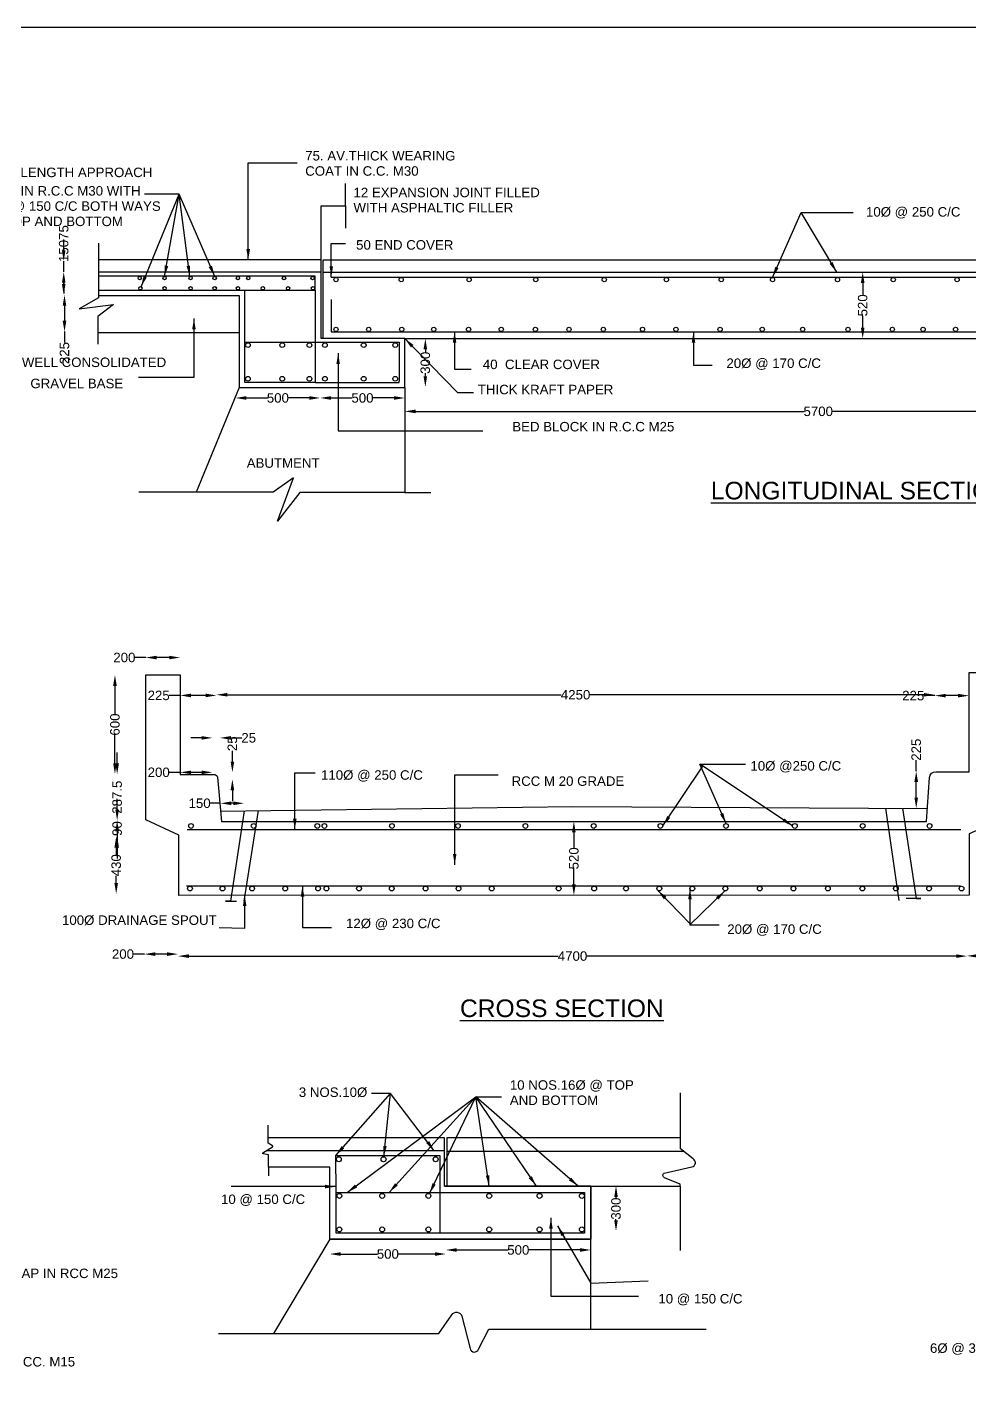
# Model space of a CAD drawing. Header units: millimetres. Extents: x 2502738 to 2517371, y 44292637 to 44301550.
# Drawn here: x 2508676 to 2512154, y 44296547 to 44301550 of the extents above; entities that cross this region are included whole.
import ezdxf

# ---------------------------------------------------------------- set-up
doc = ezdxf.new("R2010")
doc.units = ezdxf.units.MM
doc.header["$MEASUREMENT"] = 0
doc.layers.add('DIMENSION', color=7, linetype='Continuous')
doc.layers.add('DRAWING', color=2, linetype='Continuous')
doc.styles.get("Standard").update_dxf_attribs({"font": 'arial.ttf', "height": 35})
doc.dimstyles.get("Standard").update_dxf_attribs({"dimtxt": 40, "dimasz": 40, "dimexe": 0.18, "dimexo": 0.0625, "dimgap": 0.09, "dimtad": 0, "dimdec": 0, "dimzin": 0, "dimdsep": 46, "dimtxsty": 'Standard', "dimcen": 0.09, "dimse1": 1, "dimse2": 1, "dimadec": 0, "dimazin": 0, "dimtfac": 1, "dimtdec": 0, "dimtofl": 0, "dimtmove": 0, "dimatfit": 3, "dimfxl": 1, "dimtolj": 1, "dimtzin": 0, "dimarcsym": 0})

# ---------------------------------------------------------------- blocks, each defined once
blk = doc.blocks.new('*D64')
at = {"layer": 'Defpoints', "color": 0, "transparency": 16777216}
for p in [(2508807.9, 44300562.9), (2508807.9, 44300427.5), (2508814.3, 44300427.5)]:
    blk.add_point(p, dxfattribs=at)
at = {"layer": 'DIMENSION', "color": 0, "lineweight": -2, "transparency": 16777216}
for p, q in [((2508814.3, 44300522.9), (2508814.3, 44300467.5)), ((2508814.3, 44300427.5), (2508814.3, 44300387.5))]:
    blk.add_line(p, q, dxfattribs=at)
at = {"layer": 'DIMENSION', "color": 0, "transparency": 16777216}
for points in [[(2508807.7, 44300522.9), (2508821, 44300522.9), (2508814.3, 44300562.9)], [(2508807.7, 44300467.5), (2508821, 44300467.5), (2508814.3, 44300427.5)]]:
    blk.add_solid(points, dxfattribs=at)
at = {"layer": 'DIMENSION', "color": 0, "transparency": 16777216, "insert": (2508814.3, 44300348.3), "char_height": 35, "attachment_point": 5, "rotation": 90}
blk.add_mtext('\\A1;225', dxfattribs=at)
blk = doc.blocks.new('*D65')
at = {"layer": 'Defpoints', "color": 0, "transparency": 16777216}
for p in [(2508811.4, 44300647.7), (2508814.3, 44300647.7), (2508814.3, 44300562.9)]:
    blk.add_point(p, dxfattribs=at)
at = {"layer": 'DIMENSION', "color": 0, "lineweight": -2, "transparency": 16777216}
for p, q in [((2508811.4, 44300647.7), (2508811.4, 44300687.7)), ((2508811.4, 44300602.9), (2508811.4, 44300607.7))]:
    blk.add_line(p, q, dxfattribs=at)
at = {"layer": 'DIMENSION', "color": 0, "transparency": 16777216}
for points in [[(2508804.8, 44300607.7), (2508818.1, 44300607.7), (2508811.4, 44300647.7)], [(2508804.8, 44300602.9), (2508818.1, 44300602.9), (2508811.4, 44300562.9)]]:
    blk.add_solid(points, dxfattribs=at)
at = {"layer": 'DIMENSION', "color": 0, "transparency": 16777216, "insert": (2508811.4, 44300724.8), "char_height": 35, "attachment_point": 5, "rotation": 90}
blk.add_mtext('\\A1;150', dxfattribs=at)
blk = doc.blocks.new('*D66')
at = {"layer": 'Defpoints', "color": 0, "transparency": 16777216}
for p in [(2508811.4, 44300687.7), (2508811.4, 44300687.7), (2508811.4, 44300647.7)]:
    blk.add_point(p, dxfattribs=at)
at = {"layer": 'DIMENSION', "color": 0, "lineweight": -2, "transparency": 16777216}
for p, q in [((2508811.4, 44300727.7), (2508811.4, 44300767.7)), ((2508811.4, 44300607.7), (2508811.4, 44300567.7))]:
    blk.add_line(p, q, dxfattribs=at)
at = {"layer": 'DIMENSION', "color": 0, "transparency": 16777216}
for points in [[(2508804.8, 44300727.7), (2508818.1, 44300727.7), (2508811.4, 44300687.7)], [(2508804.8, 44300607.7), (2508818.1, 44300607.7), (2508811.4, 44300647.7)]]:
    blk.add_solid(points, dxfattribs=at)
at = {"layer": 'DIMENSION', "color": 0, "transparency": 16777216, "insert": (2508811.4, 44300792.9), "char_height": 35, "attachment_point": 5, "rotation": 90}
blk.add_mtext('\\A1;75', dxfattribs=at)
blk = doc.blocks.new('*D67')
at = {"layer": 'Defpoints', "color": 0, "transparency": 16777216}
for p in [(2509445.2, 44300188.2), (2509445.2, 44300182.7), (2509757.4, 44300178.7)]:
    blk.add_point(p, dxfattribs=at)
at = {"layer": 'DIMENSION', "color": 0, "lineweight": -2, "transparency": 16777216}
for p, q in [((2509485.2, 44300182.7), (2509562.6, 44300182.7)), ((2509717.4, 44300182.7), (2509640, 44300182.7))]:
    blk.add_line(p, q, dxfattribs=at)
at = {"layer": 'DIMENSION', "color": 0, "transparency": 16777216}
for points in [[(2509485.2, 44300189.4), (2509485.2, 44300176), (2509445.2, 44300182.7)], [(2509717.4, 44300189.4), (2509717.4, 44300176), (2509757.4, 44300182.7)]]:
    blk.add_solid(points, dxfattribs=at)
at = {"layer": 'DIMENSION', "color": 0, "transparency": 16777216, "insert": (2509601.3, 44300182.7), "char_height": 35, "attachment_point": 5}
blk.add_mtext('\\A1;500', dxfattribs=at)
blk = doc.blocks.new('*D68')
at = {"layer": 'Defpoints', "color": 0, "transparency": 16777216}
for p in [(2509757.4, 44300182.7), (2510069.2, 44300182.7), (2510069.2, 44300182.7)]:
    blk.add_point(p, dxfattribs=at)
at = {"layer": 'DIMENSION', "color": 0, "lineweight": -2, "transparency": 16777216}
for p, q in [((2509797.4, 44300182.7), (2509874.6, 44300182.7)), ((2510029.2, 44300182.7), (2509952, 44300182.7))]:
    blk.add_line(p, q, dxfattribs=at)
at = {"layer": 'DIMENSION', "color": 0, "transparency": 16777216}
for points in [[(2509797.4, 44300189.4), (2509797.4, 44300176), (2509757.4, 44300182.7)], [(2510029.2, 44300189.4), (2510029.2, 44300176), (2510069.2, 44300182.7)]]:
    blk.add_solid(points, dxfattribs=at)
at = {"layer": 'DIMENSION', "color": 0, "transparency": 16777216, "insert": (2509913.3, 44300182.7), "char_height": 35, "attachment_point": 5}
blk.add_mtext('\\A1;500', dxfattribs=at)
blk = doc.blocks.new('*D69')
at = {"layer": 'Defpoints', "color": 0, "transparency": 16777216}
for p in [(2510145.2, 44300402), (2510145.2, 44300402), (2510145.2, 44300223)]:
    blk.add_point(p, dxfattribs=at)
at = {"layer": 'DIMENSION', "color": 0, "lineweight": -2, "transparency": 16777216}
for p, q in [((2510145.2, 44300362), (2510145.2, 44300351.2)), ((2510145.2, 44300263), (2510145.2, 44300273.8))]:
    blk.add_line(p, q, dxfattribs=at)
at = {"layer": 'DIMENSION', "color": 0, "transparency": 16777216}
for points in [[(2510138.5, 44300362), (2510151.8, 44300362), (2510145.2, 44300402)], [(2510138.5, 44300263), (2510151.8, 44300263), (2510145.2, 44300223)]]:
    blk.add_solid(points, dxfattribs=at)
at = {"layer": 'DIMENSION', "color": 0, "transparency": 16777216, "insert": (2510145.2, 44300312.5), "char_height": 35, "attachment_point": 5, "rotation": 90}
blk.add_mtext('\\A1;300', dxfattribs=at)
blk = doc.blocks.new('*D70')
at = {"layer": 'Defpoints', "color": 0, "transparency": 16777216}
for p in [(2511758.3, 44300646.4), (2511758.3, 44300646.4), (2511758.3, 44300402)]:
    blk.add_point(p, dxfattribs=at)
at = {"layer": 'DIMENSION', "color": 0, "lineweight": -2, "transparency": 16777216}
for p, q in [((2511758.3, 44300606.4), (2511758.3, 44300562.9)), ((2511758.3, 44300442), (2511758.3, 44300485.5))]:
    blk.add_line(p, q, dxfattribs=at)
at = {"layer": 'DIMENSION', "color": 0, "transparency": 16777216}
for points in [[(2511751.6, 44300606.4), (2511765, 44300606.4), (2511758.3, 44300646.4)], [(2511751.6, 44300442), (2511765, 44300442), (2511758.3, 44300402)]]:
    blk.add_solid(points, dxfattribs=at)
at = {"layer": 'DIMENSION', "color": 0, "transparency": 16777216, "insert": (2511758.3, 44300524.2), "char_height": 35, "attachment_point": 5, "rotation": 90}
blk.add_mtext('\\A1;520', dxfattribs=at)
blk = doc.blocks.new('*D71')
at = {"layer": 'Defpoints', "color": 0, "transparency": 16777216}
for p in [(2510069.2, 44300127.3), (2513119.4, 44300133.3), (2513119.4, 44300133.3)]:
    blk.add_point(p, dxfattribs=at)
at = {"layer": 'DIMENSION', "color": 0, "lineweight": -2, "transparency": 16777216}
for p, q in [((2510109.2, 44300133.3), (2511542, 44300133.3)), ((2513079.4, 44300133.3), (2511646.6, 44300133.3))]:
    blk.add_line(p, q, dxfattribs=at)
at = {"layer": 'DIMENSION', "color": 0, "transparency": 16777216}
for points in [[(2510109.2, 44300139.9), (2510109.2, 44300126.6), (2510069.2, 44300133.3)], [(2513079.4, 44300139.9), (2513079.4, 44300126.6), (2513119.4, 44300133.3)]]:
    blk.add_solid(points, dxfattribs=at)
at = {"layer": 'DIMENSION', "color": 0, "transparency": 16777216, "insert": (2511594.3, 44300133.3), "char_height": 35, "attachment_point": 5}
blk.add_mtext('\\A1;5700', dxfattribs=at)
blk = doc.blocks.new('*D75')
at = {"layer": 'Defpoints', "color": 0, "transparency": 16777216}
for p in [(2512023.9, 44299095.1), (2512023.9, 44299085.1), (2512150.4, 44299095.1)]:
    blk.add_point(p, dxfattribs=at)
at = {"layer": 'DIMENSION', "color": 0, "lineweight": -2, "transparency": 16777216}
for p, q in [((2512023.9, 44299085.1), (2511983.9, 44299085.1)), ((2512110.4, 44299085.1), (2512063.9, 44299085.1))]:
    blk.add_line(p, q, dxfattribs=at)
at = {"layer": 'DIMENSION', "color": 0, "transparency": 16777216}
for points in [[(2512063.9, 44299091.8), (2512063.9, 44299078.5), (2512023.9, 44299085.1)], [(2512110.4, 44299091.8), (2512110.4, 44299078.5), (2512150.4, 44299085.1)]]:
    blk.add_solid(points, dxfattribs=at)
at = {"layer": 'DIMENSION', "color": 0, "transparency": 16777216, "insert": (2511944.8, 44299085.1), "char_height": 35, "attachment_point": 5}
blk.add_mtext('\\A1;225', dxfattribs=at)
blk = doc.blocks.new('*D76')
at = {"layer": 'Defpoints', "color": 0, "transparency": 16777216}
for p in [(2509374.8, 44299088.3), (2509374.8, 44299085.1), (2512023.9, 44299085.1)]:
    blk.add_point(p, dxfattribs=at)
at = {"layer": 'DIMENSION', "color": 0, "lineweight": -2, "transparency": 16777216}
for p, q in [((2509414.8, 44299088.3), (2510646.4, 44299088.3)), ((2511983.9, 44299088.3), (2510752.4, 44299088.3))]:
    blk.add_line(p, q, dxfattribs=at)
at = {"layer": 'DIMENSION', "color": 0, "transparency": 16777216}
for points in [[(2509414.8, 44299095), (2509414.8, 44299081.7), (2509374.8, 44299088.3)], [(2511983.9, 44299095), (2511983.9, 44299081.7), (2512023.9, 44299088.3)]]:
    blk.add_solid(points, dxfattribs=at)
at = {"layer": 'DIMENSION', "color": 0, "transparency": 16777216, "insert": (2510699.4, 44299088.3), "char_height": 35, "attachment_point": 5}
blk.add_mtext('\\A1;4250', dxfattribs=at)
blk = doc.blocks.new('*D77')
at = {"layer": 'Defpoints', "color": 0, "transparency": 16777216}
for p in [(2509240.8, 44299088.3), (2509240.8, 44299085.9), (2509374.8, 44299088.3)]:
    blk.add_point(p, dxfattribs=at)
at = {"layer": 'DIMENSION', "color": 0, "lineweight": -2, "transparency": 16777216}
for p, q in [((2509240.8, 44299085.9), (2509200.8, 44299085.9)), ((2509334.8, 44299085.9), (2509280.8, 44299085.9))]:
    blk.add_line(p, q, dxfattribs=at)
at = {"layer": 'DIMENSION', "color": 0, "transparency": 16777216}
for points in [[(2509280.8, 44299092.6), (2509280.8, 44299079.2), (2509240.8, 44299085.9)], [(2509334.8, 44299092.6), (2509334.8, 44299079.2), (2509374.8, 44299085.9)]]:
    blk.add_solid(points, dxfattribs=at)
at = {"layer": 'DIMENSION', "color": 0, "transparency": 16777216, "insert": (2509161.6, 44299085.9), "char_height": 35, "attachment_point": 5}
blk.add_mtext('\\A1;225', dxfattribs=at)
blk = doc.blocks.new('*D78')
at = {"layer": 'Defpoints', "color": 0, "transparency": 16777216}
for p in [(2509114.1, 44299225.6), (2509114.1, 44299161.3), (2509240.8, 44299161.3)]:
    blk.add_point(p, dxfattribs=at)
at = {"layer": 'DIMENSION', "color": 0, "lineweight": -2, "transparency": 16777216}
for p, q in [((2509114.1, 44299225.6), (2509074.1, 44299225.6)), ((2509200.8, 44299225.6), (2509154.1, 44299225.6))]:
    blk.add_line(p, q, dxfattribs=at)
at = {"layer": 'DIMENSION', "color": 0, "transparency": 16777216}
for points in [[(2509154.1, 44299232.2), (2509154.1, 44299218.9), (2509114.1, 44299225.6)], [(2509200.8, 44299232.2), (2509200.8, 44299218.9), (2509240.8, 44299225.6)]]:
    blk.add_solid(points, dxfattribs=at)
at = {"layer": 'DIMENSION', "color": 0, "transparency": 16777216, "insert": (2509035.1, 44299225.6), "char_height": 35, "attachment_point": 5}
blk.add_mtext('\\A1;200', dxfattribs=at)
blk = doc.blocks.new('*D79')
at = {"layer": 'Defpoints', "color": 0, "transparency": 16777216}
for p in [(2509114.1, 44299161.3), (2509000.4, 44298795.9), (2509114.1, 44298795.9)]:
    blk.add_point(p, dxfattribs=at)
at = {"layer": 'DIMENSION', "color": 0, "lineweight": -2, "transparency": 16777216}
for p, q in [((2509000.4, 44299121.3), (2509000.4, 44299017.4)), ((2509000.4, 44298835.9), (2509000.4, 44298939.8))]:
    blk.add_line(p, q, dxfattribs=at)
at = {"layer": 'DIMENSION', "color": 0, "transparency": 16777216}
for points in [[(2508993.7, 44299121.3), (2509007.1, 44299121.3), (2509000.4, 44299161.3)], [(2508993.7, 44298835.9), (2509007.1, 44298835.9), (2509000.4, 44298795.9)]]:
    blk.add_solid(points, dxfattribs=at)
at = {"layer": 'DIMENSION', "color": 0, "transparency": 16777216, "insert": (2509000.4, 44298978.6), "char_height": 35, "attachment_point": 5, "rotation": 90}
blk.add_mtext('\\A1;600', dxfattribs=at)
blk = doc.blocks.new('*D80')
at = {"layer": 'Defpoints', "color": 0, "transparency": 16777216}
for p in [(2509000.4, 44298795.9), (2509000.4, 44298625), (2509008.5, 44298625)]:
    blk.add_point(p, dxfattribs=at)
at = {"layer": 'DIMENSION', "color": 0, "lineweight": -2, "transparency": 16777216}
for p, q in [((2509008.5, 44298835.9), (2509008.5, 44298875.9)), ((2509008.5, 44298585), (2509008.5, 44298545))]:
    blk.add_line(p, q, dxfattribs=at)
at = {"layer": 'DIMENSION', "color": 0, "transparency": 16777216}
for points in [[(2509001.8, 44298835.9), (2509015.2, 44298835.9), (2509008.5, 44298795.9)], [(2509001.8, 44298585), (2509015.2, 44298585), (2509008.5, 44298625)]]:
    blk.add_solid(points, dxfattribs=at)
at = {"layer": 'DIMENSION', "color": 0, "transparency": 16777216, "insert": (2509008.5, 44298710.5), "char_height": 35, "attachment_point": 5, "rotation": 90}
blk.add_mtext('\\A1;287.5', dxfattribs=at)
blk = doc.blocks.new('*D81')
at = {"layer": 'Defpoints', "color": 0, "transparency": 16777216}
for p in [(2509008.5, 44298625), (2509008.5, 44298565), (2509008.5, 44298565)]:
    blk.add_point(p, dxfattribs=at)
at = {"layer": 'DIMENSION', "color": 0, "lineweight": -2, "transparency": 16777216}
for p, q in [((2509008.5, 44298665), (2509008.5, 44298705)), ((2509008.5, 44298525), (2509008.5, 44298485))]:
    blk.add_line(p, q, dxfattribs=at)
at = {"layer": 'DIMENSION', "color": 0, "transparency": 16777216}
for points in [[(2509001.8, 44298665), (2509015.2, 44298665), (2509008.5, 44298625)], [(2509001.8, 44298525), (2509015.2, 44298525), (2509008.5, 44298565)]]:
    blk.add_solid(points, dxfattribs=at)
at = {"layer": 'DIMENSION', "color": 0, "transparency": 16777216, "insert": (2509008.5, 44298595), "char_height": 35, "attachment_point": 5, "rotation": 90}
blk.add_mtext('\\A1;90', dxfattribs=at)
blk = doc.blocks.new('*D82')
at = {"layer": 'Defpoints', "color": 0, "transparency": 16777216}
for p in [(2509008.5, 44298565), (2509005, 44298354.4), (2509008.5, 44298354.4)]:
    blk.add_point(p, dxfattribs=at)
at = {"layer": 'DIMENSION', "color": 0, "lineweight": -2, "transparency": 16777216}
for p, q in [((2509005, 44298525), (2509005, 44298499.1)), ((2509005, 44298394.4), (2509005, 44298420.3))]:
    blk.add_line(p, q, dxfattribs=at)
at = {"layer": 'DIMENSION', "color": 0, "transparency": 16777216}
for points in [[(2508998.4, 44298525), (2509011.7, 44298525), (2509005, 44298565)], [(2508998.4, 44298394.4), (2509011.7, 44298394.4), (2509005, 44298354.4)]]:
    blk.add_solid(points, dxfattribs=at)
at = {"layer": 'DIMENSION', "color": 0, "transparency": 16777216, "insert": (2509005, 44298459.7), "char_height": 35, "attachment_point": 5, "rotation": 90}
blk.add_mtext('\\A1;430', dxfattribs=at)
blk = doc.blocks.new('*D83')
at = {"layer": 'Defpoints', "color": 0, "transparency": 16777216}
for p in [(2509109, 44298132), (2509109, 44298127.2), (2509232.9, 44298127.2)]:
    blk.add_point(p, dxfattribs=at)
at = {"layer": 'DIMENSION', "color": 0, "lineweight": -2, "transparency": 16777216}
for p, q in [((2509109, 44298132), (2509069, 44298132)), ((2509192.9, 44298132), (2509149, 44298132))]:
    blk.add_line(p, q, dxfattribs=at)
at = {"layer": 'DIMENSION', "color": 0, "transparency": 16777216}
for points in [[(2509149, 44298138.7), (2509149, 44298125.3), (2509109, 44298132)], [(2509192.9, 44298138.7), (2509192.9, 44298125.3), (2509232.9, 44298132)]]:
    blk.add_solid(points, dxfattribs=at)
at = {"layer": 'DIMENSION', "color": 0, "transparency": 16777216, "insert": (2509030, 44298132), "char_height": 35, "attachment_point": 5}
blk.add_mtext('\\A1;200', dxfattribs=at)
blk = doc.blocks.new('*D84')
at = {"layer": 'Defpoints', "color": 0, "transparency": 16777216}
for p in [(2509232.9, 44298132), (2512143.4, 44298132), (2512143.4, 44298124.7)]:
    blk.add_point(p, dxfattribs=at)
at = {"layer": 'DIMENSION', "color": 0, "lineweight": -2, "transparency": 16777216}
for p, q in [((2509272.9, 44298124.7), (2510635.1, 44298124.7)), ((2512103.4, 44298124.7), (2510741.1, 44298124.7))]:
    blk.add_line(p, q, dxfattribs=at)
at = {"layer": 'DIMENSION', "color": 0, "transparency": 16777216}
for points in [[(2509272.9, 44298131.3), (2509272.9, 44298118), (2509232.9, 44298124.7)], [(2512103.4, 44298131.3), (2512103.4, 44298118), (2512143.4, 44298124.7)]]:
    blk.add_solid(points, dxfattribs=at)
at = {"layer": 'DIMENSION', "color": 0, "transparency": 16777216, "insert": (2510688.1, 44298124.7), "char_height": 35, "attachment_point": 5}
blk.add_mtext('\\A1;4700', dxfattribs=at)
blk = doc.blocks.new('*D85')
at = {"layer": 'Defpoints', "color": 0, "transparency": 16777216}
for p in [(2512143.4, 44298124.7), (2512275.2, 44298125.5), (2512275.2, 44298124.7)]:
    blk.add_point(p, dxfattribs=at)
at = {"layer": 'DIMENSION', "color": 0, "lineweight": -2, "transparency": 16777216}
for p, q in [((2512183.4, 44298125.5), (2512235.2, 44298125.5)), ((2512275.2, 44298125.5), (2512315.2, 44298125.5))]:
    blk.add_line(p, q, dxfattribs=at)
at = {"layer": 'DIMENSION', "color": 0, "transparency": 16777216}
for points in [[(2512183.4, 44298132.2), (2512183.4, 44298118.8), (2512143.4, 44298125.5)], [(2512235.2, 44298132.2), (2512235.2, 44298118.8), (2512275.2, 44298125.5)]]:
    blk.add_solid(points, dxfattribs=at)
at = {"layer": 'DIMENSION', "color": 0, "transparency": 16777216, "insert": (2512354.2, 44298125.5), "char_height": 35, "attachment_point": 5}
blk.add_mtext('\\A1;200', dxfattribs=at)
blk = doc.blocks.new('*D86')
at = {"layer": 'Defpoints', "color": 0, "transparency": 16777216}
for p in [(2510693.1, 44298621.3), (2510693.1, 44298621.3), (2510693.1, 44298349)]:
    blk.add_point(p, dxfattribs=at)
at = {"layer": 'DIMENSION', "color": 0, "lineweight": -2, "transparency": 16777216}
for p, q in [((2510693.1, 44298581.3), (2510693.1, 44298523.8)), ((2510693.1, 44298389), (2510693.1, 44298446.4))]:
    blk.add_line(p, q, dxfattribs=at)
at = {"layer": 'DIMENSION', "color": 0, "transparency": 16777216}
for points in [[(2510686.4, 44298581.3), (2510699.7, 44298581.3), (2510693.1, 44298621.3)], [(2510686.4, 44298389), (2510699.7, 44298389), (2510693.1, 44298349)]]:
    blk.add_solid(points, dxfattribs=at)
at = {"layer": 'DIMENSION', "color": 0, "transparency": 16777216, "insert": (2510693.1, 44298485.1), "char_height": 35, "attachment_point": 5, "rotation": 90}
blk.add_mtext('\\A1;520', dxfattribs=at)
blk = doc.blocks.new('*D87')
at = {"layer": 'Defpoints', "color": 0, "transparency": 16777216}
for p in [(2511955.7, 44298806.7), (2511964.5, 44298806.7), (2511964.5, 44298669.4)]:
    blk.add_point(p, dxfattribs=at)
at = {"layer": 'DIMENSION', "color": 0, "lineweight": -2, "transparency": 16777216}
for p, q in [((2511955.7, 44298806.7), (2511955.7, 44298846.7)), ((2511955.7, 44298709.4), (2511955.7, 44298766.7))]:
    blk.add_line(p, q, dxfattribs=at)
at = {"layer": 'DIMENSION', "color": 0, "transparency": 16777216}
for points in [[(2511949, 44298766.7), (2511962.4, 44298766.7), (2511955.7, 44298806.7)], [(2511949, 44298709.4), (2511962.4, 44298709.4), (2511955.7, 44298669.4)]]:
    blk.add_solid(points, dxfattribs=at)
at = {"layer": 'DIMENSION', "color": 0, "transparency": 16777216, "insert": (2511955.7, 44298885.8), "char_height": 35, "attachment_point": 5, "rotation": 90}
blk.add_mtext('\\A1;225', dxfattribs=at)
blk = doc.blocks.new('*D105')
at = {"layer": 'Defpoints', "color": 0, "transparency": 16777216}
for p in [(2510220.6, 44297041.1), (2510755.4, 44297041.1), (2510755.4, 44297041.1)]:
    blk.add_point(p, dxfattribs=at)
at = {"layer": 'DIMENSION', "color": 0, "lineweight": -2, "transparency": 16777216}
for p, q in [((2510260.6, 44297041.1), (2510449.3, 44297041.1)), ((2510715.4, 44297041.1), (2510526.7, 44297041.1))]:
    blk.add_line(p, q, dxfattribs=at)
at = {"layer": 'DIMENSION', "color": 0, "transparency": 16777216}
for points in [[(2510260.6, 44297047.8), (2510260.6, 44297034.4), (2510220.6, 44297041.1)], [(2510715.4, 44297047.8), (2510715.4, 44297034.4), (2510755.4, 44297041.1)]]:
    blk.add_solid(points, dxfattribs=at)
at = {"layer": 'DIMENSION', "color": 0, "transparency": 16777216, "insert": (2510488, 44297041.1), "char_height": 35, "attachment_point": 5}
blk.add_mtext('\\A1;500', dxfattribs=at)
blk = doc.blocks.new('*D106')
at = {"layer": 'Defpoints', "color": 0, "transparency": 16777216}
for p in [(2509793.2, 44297026.2), (2509793.2, 44297025), (2510220.6, 44297041.1)]:
    blk.add_point(p, dxfattribs=at)
at = {"layer": 'DIMENSION', "color": 0, "lineweight": -2, "transparency": 16777216}
for p, q in [((2509833.2, 44297026.2), (2509968.2, 44297026.2)), ((2510180.6, 44297026.2), (2510045.6, 44297026.2))]:
    blk.add_line(p, q, dxfattribs=at)
at = {"layer": 'DIMENSION', "color": 0, "transparency": 16777216}
for points in [[(2509833.2, 44297032.8), (2509833.2, 44297019.5), (2509793.2, 44297026.2)], [(2510180.6, 44297032.8), (2510180.6, 44297019.5), (2510220.6, 44297026.2)]]:
    blk.add_solid(points, dxfattribs=at)
at = {"layer": 'DIMENSION', "color": 0, "transparency": 16777216, "insert": (2510006.9, 44297026.2), "char_height": 35, "attachment_point": 5}
blk.add_mtext('\\A1;500', dxfattribs=at)
blk = doc.blocks.new('*D107')
at = {"layer": 'Defpoints', "color": 0, "transparency": 16777216}
for p in [(2510848.4, 44297276.5), (2510848.4, 44297276.5), (2510848.4, 44297110.8)]:
    blk.add_point(p, dxfattribs=at)
at = {"layer": 'DIMENSION', "color": 0, "lineweight": -2, "transparency": 16777216}
for p, q in [((2510848.4, 44297236.5), (2510848.4, 44297232.3)), ((2510848.4, 44297150.8), (2510848.4, 44297155))]:
    blk.add_line(p, q, dxfattribs=at)
at = {"layer": 'DIMENSION', "color": 0, "transparency": 16777216}
for points in [[(2510841.8, 44297236.5), (2510855.1, 44297236.5), (2510848.4, 44297276.5)], [(2510841.8, 44297150.8), (2510855.1, 44297150.8), (2510848.4, 44297110.8)]]:
    blk.add_solid(points, dxfattribs=at)
at = {"layer": 'DIMENSION', "color": 0, "transparency": 16777216, "insert": (2510848.4, 44297193.6), "char_height": 35, "attachment_point": 5, "rotation": 90}
blk.add_mtext('\\A1;300', dxfattribs=at)
blk = doc.blocks.new('*D115')
at = {"layer": 'Defpoints', "color": 0, "transparency": 16777216}
for p in [(2509240.8, 44298802.2), (2509240.8, 44298793.8), (2509359.8, 44298793.8)]:
    blk.add_point(p, dxfattribs=at)
at = {"layer": 'DIMENSION', "color": 0, "lineweight": -2, "transparency": 16777216}
for p, q in [((2509240.8, 44298802.2), (2509200.8, 44298802.2)), ((2509319.8, 44298802.2), (2509280.8, 44298802.2))]:
    blk.add_line(p, q, dxfattribs=at)
at = {"layer": 'DIMENSION', "color": 0, "transparency": 16777216}
for points in [[(2509280.8, 44298808.9), (2509280.8, 44298795.5), (2509240.8, 44298802.2)], [(2509319.8, 44298808.9), (2509319.8, 44298795.5), (2509359.8, 44298802.2)]]:
    blk.add_solid(points, dxfattribs=at)
at = {"layer": 'DIMENSION', "color": 0, "transparency": 16777216, "insert": (2509161.8, 44298802.2), "char_height": 35, "attachment_point": 5}
blk.add_mtext('\\A1;200', dxfattribs=at)
blk = doc.blocks.new('*D116')
at = {"layer": 'Defpoints', "color": 0, "transparency": 16777216}
for p in [(2509388.1, 44298929.4), (2509359.8, 44298793.8), (2509388.1, 44298793.8)]:
    blk.add_point(p, dxfattribs=at)
at = {"layer": 'DIMENSION', "color": 0, "lineweight": -2, "transparency": 16777216}
for p, q in [((2509319.8, 44298929.4), (2509279.8, 44298929.4)), ((2509428.1, 44298929.4), (2509468.1, 44298929.4))]:
    blk.add_line(p, q, dxfattribs=at)
at = {"layer": 'DIMENSION', "color": 0, "transparency": 16777216}
for points in [[(2509319.8, 44298936), (2509319.8, 44298922.7), (2509359.8, 44298929.4)], [(2509428.1, 44298936), (2509428.1, 44298922.7), (2509388.1, 44298929.4)]]:
    blk.add_solid(points, dxfattribs=at)
at = {"layer": 'DIMENSION', "color": 0, "transparency": 16777216, "insert": (2509493.7, 44298929.4), "char_height": 35, "attachment_point": 5}
blk.add_mtext('\\A1;25', dxfattribs=at)
blk = doc.blocks.new('*D117')
at = {"layer": 'Defpoints', "color": 0, "transparency": 16777216}
for p in [(2509426.8, 44298802.2), (2509426.8, 44298776.2), (2509433.5, 44298802.2)]:
    blk.add_point(p, dxfattribs=at)
at = {"layer": 'DIMENSION', "color": 0, "lineweight": -2, "transparency": 16777216}
for p, q in [((2509433.5, 44298842.2), (2509433.5, 44298882.2)), ((2509433.5, 44298736.2), (2509433.5, 44298696.2))]:
    blk.add_line(p, q, dxfattribs=at)
at = {"layer": 'DIMENSION', "color": 0, "transparency": 16777216}
for points in [[(2509426.8, 44298842.2), (2509440.2, 44298842.2), (2509433.5, 44298802.2)], [(2509426.8, 44298736.2), (2509440.2, 44298736.2), (2509433.5, 44298776.2)]]:
    blk.add_solid(points, dxfattribs=at)
at = {"layer": 'DIMENSION', "color": 0, "transparency": 16777216, "insert": (2509433.5, 44298907.8), "char_height": 35, "attachment_point": 5, "rotation": 90}
blk.add_mtext('\\A1;25', dxfattribs=at)
blk = doc.blocks.new('*D118')
at = {"layer": 'Defpoints', "color": 0, "transparency": 16777216}
for p in [(2509389.6, 44298688.2), (2509389.6, 44298660.5), (2509476.6, 44298660.5)]:
    blk.add_point(p, dxfattribs=at)
at = {"layer": 'DIMENSION', "color": 0, "lineweight": -2, "transparency": 16777216}
for p, q in [((2509389.6, 44298688.2), (2509349.6, 44298688.2)), ((2509436.6, 44298688.2), (2509429.6, 44298688.2))]:
    blk.add_line(p, q, dxfattribs=at)
at = {"layer": 'DIMENSION', "color": 0, "transparency": 16777216}
for points in [[(2509429.6, 44298694.8), (2509429.6, 44298681.5), (2509389.6, 44298688.2)], [(2509436.6, 44298694.8), (2509436.6, 44298681.5), (2509476.6, 44298688.2)]]:
    blk.add_solid(points, dxfattribs=at)
at = {"layer": 'DIMENSION', "color": 0, "transparency": 16777216, "insert": (2509312.6, 44298688.2), "char_height": 35, "attachment_point": 5}
blk.add_mtext('\\A1;150', dxfattribs=at)

msp = doc.modelspace()

# ---------------------------------------------------------------- linework, layer by layer
at = {"layer": 'DIMENSION', "color": 0}
msp.add_lwpolyline([(2517370.7, 44292637.1), (2502738.4, 44292637.1), (2502738.4, 44301550.2), (2517370.7, 44301550.2)], close=True, dxfattribs=at)
msp.add_lwpolyline([(2509792.6, 44297080.4), (2509585.2, 44296733.2)], dxfattribs=at)
at = {"layer": 'DRAWING', "color": 0}
for points in [[(2509850.6, 44300891.3), (2509850.6, 44300973.8)], [(2510069.2, 44300221.2), (2510069.2, 44300402), (2509761.4, 44300402), (2509761.4, 44300891.3), (2509850.6, 44300891.3), (2509850.6, 44300808.6)], [(2508939.9, 44300753.7), (2508939.9, 44300551.8), (2508868.3, 44300512), (2508995, 44300527.5), (2508937.5, 44300483.1), (2508937.5, 44300381)], [(2509761.4, 44300691.9), (2508939.9, 44300691.9)], [(2509768.1, 44300402), (2509768.1, 44300691.9), (2513430.9, 44300691.9), (2513430.9, 44300402)], [(2509761.4, 44300646.7), (2508939.9, 44300646.7)], [(2509738.3, 44300580), (2509738.3, 44300631.7), (2508939.9, 44300631.7)], [(2509768.1, 44300646.4), (2513430.9, 44300646.4)], [(2509798.4, 44300628.6), (2513399.4, 44300628.6)], [(2508939.9, 44300580), (2509478.7, 44300580), (2509738.3, 44300580), (2509738.3, 44300239.6), (2509479, 44300239.6), (2509479, 44300580)], [(2508939.9, 44300560.8), (2509458.8, 44300560.8), (2509458.8, 44300221.2), (2510069.2, 44300221.2), (2510069.2, 44299833.7), (2510165.2, 44299833.7)], [(2509797.8, 44300546.2), (2509797.8, 44300426.7), (2513402.9, 44300426.7), (2513402.9, 44300568.2)], [(2509458.8, 44300423.3), (2508937.5, 44300423.3)], [(2509479, 44300388.3), (2510048.4, 44300388.3), (2510048.4, 44300244.5)], [(2510069.2, 44300402), (2513130.3, 44300402)], [(2509738.3, 44300239.6), (2510048.4, 44300239.6), (2510048.4, 44300244.5)], [(2509458.8, 44300221.2), (2509299.5, 44299835.4)], [(2510069.2, 44299833.7), (2509682.3, 44299833.7), (2509600.3, 44299728.1), (2509658.7, 44299888.5), (2509584.4, 44299835.4), (2509088.4, 44299835.4)], [(2509389.8, 44298659.3), (2510689.5, 44298676.9), (2511996.9, 44298669.2)], [(2509476.6, 44298660.5), (2509426.9, 44298327.7), (2509407.9, 44298327.7), (2509426.9, 44298327.7), (2509448.1, 44298327.7)], [(2509528.6, 44298661.2), (2509475.4, 44298327.8)], [(2511842.6, 44298670.1), (2511891, 44298329.2)], [(2511905.2, 44298669.8), (2511955.1, 44298337.1), (2511972.5, 44298337.1), (2511955.1, 44298337.1), (2511918.7, 44298337.1)], [(2509267.2, 44298591.6), (2512119.7, 44298591.6)], [(2509264.6, 44298384), (2512118.7, 44298384)], [(2511085.8, 44297414.2), (2511085.8, 44297620.3)], [(2510216, 44297406.9), (2510216, 44297455.1), (2509564.9, 44297455.1)], [(2510225.5, 44297276.5), (2510225.5, 44297455.4), (2511085.8, 44297455.4)], [(2510216, 44297276.5), (2510216, 44297406.9), (2509559.1, 44297407)], [(2509815.9, 44297253.2), (2509814.5, 44297389.4), (2510199.1, 44297389.4), (2510199.1, 44297103.7)], [(2510225.5, 44297405.7), (2511096.2, 44297406)], [(2509792.6, 44297276.5), (2509792.6, 44297346.4), (2509566.7, 44297346.4), (2509566.7, 44297314.8)], [(2510216, 44297276.5), (2510755.4, 44297276.5), (2510755.4, 44297080.4), (2509792.6, 44297080.4), (2509792.6, 44297276.5)], [(2510755.4, 44297276.5), (2510216, 44297276.5)], [(2510755.4, 44296749.4), (2510755.4, 44297276.5), (2511085.3, 44297276.5), (2511085.3, 44297039.1)], [(2509792.6, 44297080.4), (2510755.4, 44297080.4)]]:
    msp.add_lwpolyline(points, dxfattribs=at)
for points in [[(2509235.6, 44298348.8), (2509235.6, 44298571.1), (2509114.1, 44298627.6), (2509114.1, 44299161.3), (2509240.8, 44299161.3), (2509240.8, 44298793.8), (2509368.2, 44298793.8, -0.38797), (2509378.1, 44298784.7), (2509393.3, 44298621.3), (2511993.6, 44298621.3), (2512004.7, 44298783.8, -0.408324), (2512028, 44298804.5), (2512150.4, 44298804.5), (2512150.4, 44299170), (2512271.9, 44299170), (2512271.9, 44298628.7), (2512150.5, 44298575.9), (2512150.5, 44298349.1), (2509235.6, 44298348.8)], [(2509566.7, 44297346.4), (2509566.7, 44297392.1), (2509547.5, 44297395.3, -0.611258), (2509546.3, 44297399.1), (2509581.8, 44297421, 0.623887), (2509581.3, 44297425.7), (2509564.9, 44297435.5), (2509564.9, 44297501.4)], [(2511085.3, 44297276.5), (2511085.3, 44297284.1), (2511027.2, 44297307.6, -0.638708), (2511026.4, 44297324), (2511128.6, 44297347.1, 0.682073), (2511133.2, 44297376.8), (2511085.8, 44297414.2)], [(2509381.9, 44296733.2), (2510194.5, 44296733.2), (2510243, 44296802.5, -0.607027), (2510280.1, 44296797.6), (2510310, 44296677.3, 0.73444), (2510341.4, 44296675.4), (2510378.9, 44296749.4), (2511181, 44296749.4)]]:
    msp.add_lwpolyline(points, format="xyb", dxfattribs=at)
msp.add_lwpolyline([(2509815.9, 44297253.2), (2510732.1, 44297253.2), (2510732.1, 44297103.7), (2509815.9, 44297103.7)], close=True, dxfattribs=at)
for centre, radius in [((2509092, 44300624.8), 6.22), ((2509183.5, 44300624.8), 6.22), ((2509279.4, 44300624.8), 6.22), ((2509368.2, 44300624.8), 6.22), ((2509454, 44300624.8), 6.22), ((2509492.1, 44300624.8), 6.22), ((2509623.9, 44300624.8), 6.22), ((2509729.2, 44300624.8), 6.22), ((2509815.7, 44300619.4), 7.89), ((2510056.1, 44300619.4), 7.89), ((2510306.8, 44300619.4), 7.89), ((2510552.5, 44300619.4), 7.89), ((2510804.9, 44300619.4), 7.89), ((2511034.5, 44300619.4), 7.89), ((2511236.6, 44300619.4), 7.89), ((2511425.7, 44300619.4), 7.89), ((2511665.4, 44300619.4), 7.89), ((2511870.8, 44300619.4), 7.89), ((2512106.3, 44300619.4), 7.89), ((2509094.3, 44300587.3), 6.22), ((2509183.5, 44300587.4), 6.22), ((2509279.4, 44300587.4), 6.22), ((2509368.2, 44300587.4), 6.22), ((2509454, 44300587.4), 6.22), ((2509545.9, 44300587.4), 6.22), ((2509638.9, 44300587.4), 6.22), ((2509730.8, 44300587.4), 6.22), ((2509815.7, 44300435.5), 7.89), ((2509936.2, 44300435.5), 7.89), ((2510058.4, 44300435.5), 7.89), ((2510176.3, 44300435.5), 7.89), ((2510304.5, 44300435.5), 7.89), ((2510425, 44300435.5), 7.89), ((2510551.1, 44300435.5), 7.89), ((2510675.1, 44300435.5), 7.89), ((2510801.6, 44300435.5), 7.89), ((2510946.2, 44300435.5), 7.89), ((2511069.6, 44300435.5), 7.89), ((2511232.2, 44300435.5), 7.89), ((2511388, 44300435.5), 7.89), ((2511536.9, 44300435.5), 7.89), ((2511704.2, 44300435.5), 7.89), ((2511867.7, 44300435.5), 7.89), ((2511981.2, 44300435.5), 7.89), ((2512101, 44300435.5), 7.89), ((2509490.9, 44300377.6), 8.7), ((2509617.4, 44300377.6), 8.7), ((2509717.8, 44300377.6), 8.7), ((2509775, 44300377.6), 8.7), ((2509917.8, 44300377.6), 8.7), ((2510034.1, 44300377.6), 8.7), ((2509490.9, 44300253.4), 8.7), ((2509617.4, 44300253.4), 8.7), ((2509717.8, 44300253.4), 8.7), ((2509775, 44300253.4), 8.7), ((2509917.8, 44300253.4), 8.7), ((2510034.1, 44300253.4), 8.7), ((2509280.8, 44298604.6), 8.77), ((2509512.1, 44298604.6), 8.77), ((2509746.8, 44298604.6), 8.77), ((2509773, 44298604.6), 8.77), ((2510022, 44298604.6), 8.77), ((2510265.4, 44298604.6), 8.77), ((2510514.4, 44298604.6), 8.77), ((2510766.1, 44298604.6), 8.77), ((2511012.2, 44298604.6), 8.77), ((2511254.2, 44298604.6), 8.77), ((2511508, 44298604.6), 8.77), ((2511758.2, 44298604.6), 8.77), ((2512004.9, 44298604.6), 8.77), ((2509277.1, 44298373.9), 8.77), ((2509397, 44298373.9), 8.77), ((2509506.2, 44298373.9), 8.77), ((2509628.4, 44298373.9), 8.77), ((2509749.5, 44298373.9), 8.77), ((2509780.5, 44298373.9), 8.77), ((2509900.6, 44298373.9), 8.77), ((2510021.2, 44298373.9), 8.77), ((2510146, 44298373.9), 8.77), ((2510267.8, 44298373.9), 8.77), ((2510390.2, 44298373.9), 8.77), ((2510636.9, 44298373.9), 8.77), ((2510767.9, 44298373.9), 8.77), ((2510885.4, 44298373.9), 8.77), ((2511008.1, 44298373.9), 8.77), ((2511129.9, 44298373.9), 8.77), ((2511251.8, 44298373.9), 8.77), ((2511378.5, 44298373.9), 8.77), ((2511502.9, 44298373.9), 8.77), ((2511629.9, 44298373.9), 8.77), ((2511757.1, 44298373.9), 8.77), ((2511880.8, 44298373.9), 8.77), ((2512003.1, 44298373.9), 8.77), ((2512122.9, 44298373.9), 8.77), ((2509826.1, 44297375.6), 9.15), ((2509991, 44297375.6), 9.15), ((2510183.2, 44297375.6), 9.15), ((2509828, 44297240.5), 9.15), ((2509985.9, 44297240.5), 9.15), ((2510156.4, 44297240.5), 9.15), ((2510380.7, 44297240.5), 9.15), ((2510566.6, 44297240.5), 9.15), ((2510722.7, 44297240.5), 9.15), ((2509828, 44297116.9), 9.15), ((2509985.9, 44297116.9), 9.15), ((2510156.4, 44297116.9), 9.15), ((2510380.7, 44297116.9), 9.15), ((2510566.6, 44297116.9), 9.15), ((2510722.7, 44297116.9), 9.15)]:
    msp.add_circle(centre, radius, dxfattribs=at)

# ---------------------------------------------------------------- texts
for s, height, p in [('75. AV.THICK WEARING ', 35, (2509702.1, 44301058.4)), ('3500 LENGTH APPROACH ', 35, (2508529.6, 44300997.1)), ('COAT IN C.C. M30 ', 35, (2509702.1, 44301002.2)), ('SLAB IN R.C.C M30 WITH', 35, (2508513.7, 44300929)), ('12 EXPANSION JOINT FILLED ', 35, (2509880.1, 44300923)), ('12Ø @ 150 C/C BOTH WAYS', 35, (2508513.7, 44300872.8)), ('WITH ASPHALTIC FILLER ', 35, (2509880.1, 44300866.8)), ('10Ø @ 250 C/C ', 35, (2511770.4, 44300851.5)), ('AT TOP AND BOTTOM', 35, (2508513.7, 44300816.5)), ('50 END COVER ', 35, (2509889.9, 44300729.7)), ('225TH WELL CONSOLIDATED', 35, (2508496.7, 44300296.8)), ('40  CLEAR COVER ', 35, (2510357.3, 44300289.1)), ('20Ø @ 170 C/C ', 35, (2511255.7, 44300293.4)), ('GRAVEL BASE ', 35, (2508688.5, 44300218.7)), ('THICK KRAFT PAPER ', 35, (2510338.7, 44300196.4)), ('BED BLOCK IN R.C.C M25', 35, (2510465.9, 44300059.4)), ('ABUTMENT ', 35, (2509486.4, 44299925.4)), ('%%ULONGITUDINAL SECTION ', 65, (2511198.2, 44299808.7)), ('10Ø @250 C/C ', 35, (2511344.2, 44298808.7)), ('110Ø @ 250 C/C ', 35, (2509760.4, 44298775)), ('RCC M 20 GRADE ', 35, (2510463.3, 44298752.5)), ('100Ø DRAINAGE SPOUT ', 35, (2508805.1, 44298239.8)), ('12Ø @ 230 C/C ', 35, (2509852.6, 44298227.8)), ('20Ø @ 170 C/C ', 35, (2511258.8, 44298206.7)), ('%%UCROSS SECTION', 65, (2510273, 44297899.9)), ('3 NOS.10Ø', 35, (2509678.5, 44297605.3)), ('10 NOS.16Ø @ TOP ', 35, (2510456.9, 44297631.9)), ('AND BOTTOM ', 35, (2510456.9, 44297575.7)), ('10 @ 150 C/C ', 35, (2509391.6, 44297210.6)), ('PIER CAP IN RCC M25', 35, (2508492.9, 44296937.4)), ('10 @ 150 C/C ', 35, (2511004.7, 44296843.8)), ('6Ø @ 300 C/C', 35, (2512006.4, 44296661.7)), ('PIER IN CC. M15 ', 35, (2508470.5, 44296611.5))]:
    msp.add_text(s, height=height, dxfattribs=at).set_placement(p)

# ---------------------------------------------------------------- dimensions: what is measured, and where the dimension line sits
at = {"layer": 'DIMENSION', "color": 0}
for base, p1, p2, text, picture, middle in [((2508811.4, 44300687.7), (2508811.4, 44300647.7), (2508811.4, 44300687.7), '75', '*D66', (2508811.4, 44300792.9)), ((2508811.4, 44300647.7), (2508814.3, 44300562.9), (2508814.3, 44300647.7), '150', '*D65', (2508811.4, 44300724.8)), ((2511758.3, 44300646.4), (2511758.3, 44300402), (2511758.3, 44300646.4), '520', '*D70', (2511758.3, 44300524.2)), ((2508814.3, 44300427.5), (2508807.9, 44300562.9), (2508807.9, 44300427.5), '225', '*D64', (2508814.3, 44300348.3)), ((2510145.2, 44300402), (2510145.2, 44300223), (2510145.2, 44300402), '300', '*D69', (2510145.2, 44300312.5)), ((2509000.4, 44298795.9), (2509114.1, 44299161.3), (2509114.1, 44298795.9), '600', '*D79', (2509000.4, 44298978.6)), ((2509433.5, 44298802.2), (2509426.8, 44298776.2), (2509426.8, 44298802.2), '25', '*D117', (2509433.5, 44298907.8)), ((2511955.7, 44298806.7), (2511964.5, 44298669.4), (2511964.5, 44298806.7), '225', '*D87', (2511955.7, 44298885.8)), ((2509008.5, 44298625), (2509000.4, 44298795.9), (2509000.4, 44298625), '287.5', '*D80', (2509008.5, 44298710.5)), ((2509008.5, 44298565), (2509008.5, 44298625), (2509008.5, 44298565), '90', '*D81', (2509008.5, 44298595)), ((2510693.1, 44298621.3), (2510693.1, 44298349), (2510693.1, 44298621.3), '520', '*D86', (2510693.1, 44298485.1)), ((2509005, 44298354.4), (2509008.5, 44298565), (2509008.5, 44298354.4), '430', '*D82', (2509005, 44298459.7)), ((2510848.4, 44297276.5), (2510848.4, 44297110.8), (2510848.4, 44297276.5), '300', '*D107', (2510848.4, 44297193.6))]:
    dim = msp.add_linear_dim(base=base, p1=p1, p2=p2, angle=90, text=text, dimstyle='Standard', dxfattribs=at)
    dim.commit()
    dim.dimension.update_dxf_attribs({"geometry": picture, "text_midpoint": middle})
for base, p1, p2, text, picture, middle in [((2509445.2, 44300182.7), (2509757.4, 44300178.7), (2509445.2, 44300188.2), '500', '*D67', (2509601.3, 44300182.7)), ((2510069.2, 44300182.7), (2509757.4, 44300182.7), (2510069.2, 44300182.7), '500', '*D68', (2509913.3, 44300182.7)), ((2513119.4, 44300133.3), (2510069.2, 44300127.3), (2513119.4, 44300133.3), '5700', '*D71', (2511594.3, 44300133.3)), ((2509114.1, 44299225.6), (2509240.8, 44299161.3), (2509114.1, 44299161.3), '200', '*D78', (2509035.1, 44299225.6)), ((2509240.8, 44299085.9), (2509374.8, 44299088.3), (2509240.8, 44299088.3), '225', '*D77', (2509161.6, 44299085.9)), ((2509374.8, 44299088.3), (2512023.9, 44299085.1), (2509374.8, 44299085.1), '4250', '*D76', (2510699.4, 44299088.3)), ((2512023.9, 44299085.1), (2512150.4, 44299095.1), (2512023.9, 44299095.1), '225', '*D75', (2511944.8, 44299085.1)), ((2509388.1, 44298929.4), (2509359.8, 44298793.8), (2509388.1, 44298793.8), '25', '*D116', (2509493.7, 44298929.4)), ((2509240.8, 44298802.2), (2509359.8, 44298793.8), (2509240.8, 44298793.8), '200', '*D115', (2509161.8, 44298802.2)), ((2509389.6, 44298688.2), (2509476.6, 44298660.5), (2509389.6, 44298660.5), '150', '*D118', (2509312.6, 44298688.2)), ((2509109, 44298132), (2509232.9, 44298127.2), (2509109, 44298127.2), '200', '*D83', (2509030, 44298132)), ((2512143.4, 44298124.7), (2509232.9, 44298132), (2512143.4, 44298132), '4700', '*D84', (2510688.1, 44298124.7)), ((2512275.2, 44298125.5), (2512143.4, 44298124.7), (2512275.2, 44298124.7), '200', '*D85', (2512354.2, 44298125.5)), ((2509793.2, 44297026.2), (2510220.6, 44297041.1), (2509793.2, 44297025), '500', '*D106', (2510006.9, 44297026.2)), ((2510755.4, 44297041.1), (2510220.6, 44297041.1), (2510755.4, 44297041.1), '500', '*D105', (2510488, 44297041.1))]:
    dim = msp.add_linear_dim(base=base, p1=p1, p2=p2, text=text, dimstyle='Standard', dxfattribs=at)
    dim.commit()
    dim.dimension.update_dxf_attribs({"geometry": picture, "text_midpoint": middle})

# ---------------------------------------------------------------- leaders
msp.add_leader([(2510632.7, 44297130.2), (2510755.4, 44296918.5), (2510967.1, 44296927.5)], dimstyle='Standard', override={"dimgap": 0.09, "dimtad": 0}, dxfattribs=at)
at = {"layer": 'DRAWING', "color": 0}
for points in [[(2509491.8, 44300691.9), (2509491.8, 44301050.3), (2509672.6, 44301050.3)], [(2509096.7, 44300593), (2509237, 44300934.3)], [(2509368.2, 44300631), (2509237, 44300934.3), (2509108.8, 44300934.3)], [(2509183.5, 44300631), (2509237, 44300934.3)], [(2509276.4, 44300630.3), (2509237, 44300934.3)], [(2511425.7, 44300627.3), (2511531.7, 44300866.7), (2511723.2, 44300866.7)], [(2511662.4, 44300646.4), (2511531.7, 44300866.7)], [(2509798.4, 44300628.6), (2509798.4, 44300752.8), (2509850.9, 44300752.8)], [(2509291.8, 44300475.4), (2509291.8, 44300258.7), (2509087.7, 44300258.7)], [(2510253, 44300426.7), (2510253, 44300289.2), (2510314.1, 44300289.2)], [(2511134.2, 44300426.7), (2511134.2, 44300304.2), (2511203.7, 44300304.2)], [(2510069.2, 44300402), (2510263.6, 44300202.9), (2510323.4, 44300202.9)], [(2509823.6, 44300347.6), (2509823.6, 44300062.1), (2510357.8, 44300062.1)], [(2511021, 44298604.6), (2511168.4, 44298825.4)], [(2511254.2, 44298613.3), (2511157.1, 44298832.9), (2511325.7, 44298832.9)], [(2511499.2, 44298604.6), (2511157.1, 44298832.9)], [(2509663.8, 44298591.6), (2509663.8, 44298800.1), (2509739.1, 44298800.1)], [(2510253.5, 44298461.7), (2510253.5, 44298793.6), (2510413.9, 44298793.6)], [(2509692.1, 44298384), (2509692.1, 44298230.7), (2509798.5, 44298230.7)], [(2511121.1, 44298373.9), (2511121.1, 44298240.6), (2511229.4, 44298240.6)], [(2509478.8, 44298348.9), (2509478.8, 44298226.8), (2509384.5, 44298228.7)], [(2511001.7, 44298367.9), (2511122.8, 44298242.2)], [(2511250.4, 44298365.2), (2511121.1, 44298240.6)], [(2509814.5, 44297389.4), (2510017, 44297618.7), (2509946.2, 44297618.7)], [(2509857.2, 44297253.2), (2510331, 44297606.2)], [(2509992, 44297384.7), (2510017, 44297618.7)], [(2510011.5, 44297253.2), (2510331, 44297606.2)], [(2510178.2, 44297406.9), (2510017, 44297618.7)], [(2510160.4, 44297248.8), (2510331, 44297606.2)], [(2510708.9, 44297276.5), (2510331, 44297606.2), (2510425.5, 44297606.2)], [(2510381, 44297276.5), (2510331, 44297606.2)], [(2510554.7, 44297276.5), (2510331, 44297606.2)], [(2509815.7, 44297274.9), (2509428.5, 44297274.9)], [(2510608.5, 44297159.2), (2510608.5, 44296870.5), (2510930.8, 44296870.5)]]:
    msp.add_leader(points, dimstyle='Standard', override={"dimgap": 0.09, "dimtad": 0}, dxfattribs=at)

doc.saveas('drawing.dxf')
